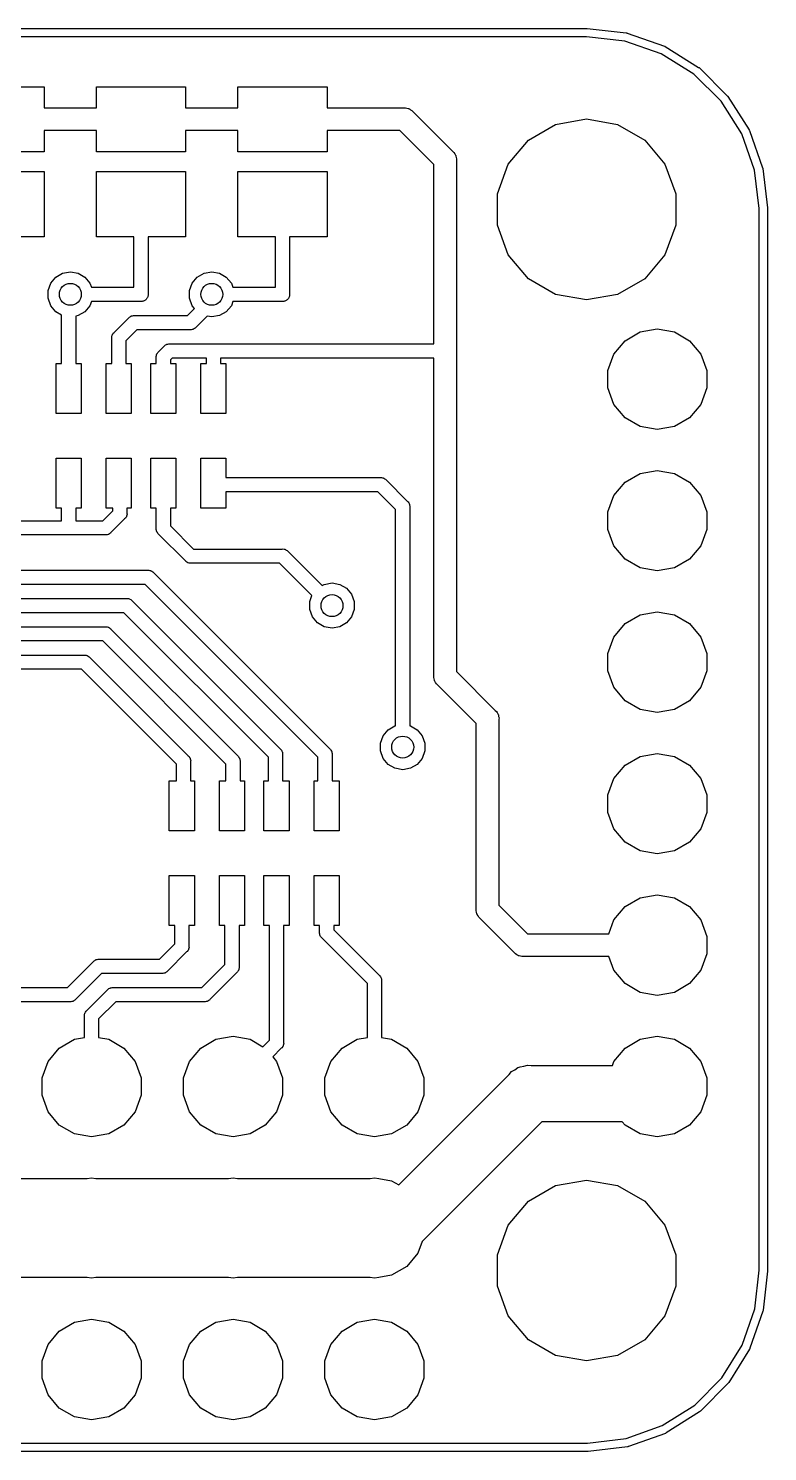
# Model space of a CAD drawing. Extents: x 117.3 to 179.7, y -117.8 to -92.2.
# Drawn here: x 166.42 to 179.69, y -117.78 to -92.23 of the extents above; entities that cross this region are included whole.
import ezdxf

# ---------------------------------------------------------------- set-up
doc = ezdxf.new("R2010")
doc.units = 0
doc.header["$MEASUREMENT"] = 0
doc.layers.add('BLACK', color=7, linetype='CONTINUOUS')

msp = doc.modelspace()

# ---------------------------------------------------------------- linework, layer by layer
at = {"layer": 'BLACK', "linetype": 'CONTINUOUS'}
for p, q in [((120.555, -92.2286), (176.448, -92.2286)), ((176.448, -92.2286), (176.452, -92.2293)), ((176.452, -92.2293), (177.153, -92.308)), ((176.437, -92.3786), (120.561, -92.3786)), ((177.128, -92.4561), (176.437, -92.3786)), ((177.78, -92.6833), (177.128, -92.4561)), ((177.153, -92.308), (177.154, -92.3081)), ((177.154, -92.3081), (177.162, -92.3099)), ((177.162, -92.3099), (177.169, -92.3117)), ((177.169, -92.3117), (177.838, -92.5445)), ((178.366, -93.0495), (177.78, -92.6833)), ((177.838, -92.5445), (177.839, -92.5448)), ((177.839, -92.5448), (177.846, -92.5483)), ((177.846, -92.5483), (177.853, -92.5517)), ((177.853, -92.5517), (178.453, -92.9268)), ((178.453, -92.9268), (178.454, -92.9273)), ((178.454, -92.9273), (178.46, -92.9323)), ((178.46, -92.9323), (178.466, -92.9372)), ((178.466, -92.9372), (178.968, -93.4359)), ((178.857, -93.5364), (178.366, -93.0495)), ((165.1, -93.2754), (166.7, -93.2754)), ((166.7, -93.2754), (166.7, -93.6564)), ((167.64, -93.6564), (167.64, -93.2754)), ((167.64, -93.2754), (169.24, -93.2754)), ((169.24, -93.2754), (169.24, -93.6564)), ((170.18, -93.6564), (170.18, -93.2754)), ((170.18, -93.2754), (171.78, -93.2754)), ((171.78, -93.2754), (171.78, -93.6564)), ((178.968, -93.4359), (178.969, -93.4367)), ((178.969, -93.4367), (178.974, -93.4428)), ((178.974, -93.4428), (178.979, -93.4489)), ((178.979, -93.4489), (179.358, -94.0466)), ((166.7, -93.6564), (167.64, -93.6564)), ((169.24, -93.6564), (170.18, -93.6564)), ((171.78, -93.6564), (173.162, -93.6564)), ((173.162, -93.6564), (173.189, -93.6541)), ((173.189, -93.6541), (173.215, -93.661)), ((173.215, -93.661), (173.242, -93.6657)), ((173.242, -93.6657), (173.25, -93.6702)), ((173.25, -93.6702), (173.258, -93.6726)), ((173.258, -93.6726), (173.28, -93.6881)), ((173.28, -93.6881), (173.304, -93.7015)), ((173.304, -93.7015), (173.321, -93.7222)), ((173.321, -93.7222), (174.039, -94.4397)), ((179.227, -94.1199), (178.857, -93.5364)), ((175.397, -94.234), (175.885, -93.9519)), ((175.885, -93.9519), (176.441, -93.8539)), ((176.441, -93.8539), (176.997, -93.9519)), ((176.997, -93.9519), (177.485, -94.234)), ((167.64, -94.0628), (166.7, -94.0628)), ((166.7, -94.0628), (166.7, -94.4438)), ((167.64, -94.4438), (167.64, -94.0628)), ((170.18, -94.0628), (169.24, -94.0628)), ((169.24, -94.0628), (169.24, -94.4438)), ((170.18, -94.4438), (170.18, -94.0628)), ((173.087, -94.0628), (171.78, -94.0628)), ((171.78, -94.0628), (171.78, -94.4438)), ((173.698, -94.6738), (173.087, -94.0628)), ((175.034, -94.6663), (175.397, -94.234)), ((177.485, -94.234), (177.848, -94.6663)), ((179.459, -94.7708), (179.227, -94.1199)), ((179.358, -94.0466), (179.359, -94.0475)), ((179.359, -94.0475), (179.362, -94.0546)), ((179.362, -94.0546), (179.365, -94.0616)), ((179.365, -94.0616), (179.603, -94.7284)), ((166.7, -94.4438), (165.1, -94.4438)), ((169.24, -94.4438), (167.64, -94.4438)), ((171.78, -94.4438), (170.18, -94.4438)), ((174.039, -94.4397), (174.059, -94.457)), ((174.059, -94.457), (174.073, -94.4803)), ((174.073, -94.4803), (174.088, -94.5024)), ((174.088, -94.5024), (174.09, -94.5112)), ((174.09, -94.5112), (174.095, -94.519)), ((174.095, -94.519), (174.1, -94.5456)), ((173.698, -97.8916), (173.698, -94.6738)), ((174.1, -94.5456), (174.107, -94.5716)), ((174.107, -94.5716), (174.104, -94.5985)), ((174.104, -94.5985), (174.104, -103.776)), ((174.841, -95.1965), (175.034, -94.6663)), ((177.848, -94.6663), (178.041, -95.1965)), ((179.541, -95.461), (179.459, -94.7708)), ((179.603, -94.7284), (179.603, -94.7294)), ((179.603, -94.7294), (179.605, -94.7371)), ((179.605, -94.7371), (179.607, -94.7447)), ((179.607, -94.7447), (179.69, -95.4476)), ((165.1, -94.7994), (166.7, -94.7994)), ((166.7, -94.7994), (166.7, -95.9678)), ((167.64, -95.9678), (167.64, -94.7994)), ((167.64, -94.7994), (169.24, -94.7994)), ((169.24, -94.7994), (169.24, -95.9678)), ((170.18, -95.9678), (170.18, -94.7994)), ((170.18, -94.7994), (171.78, -94.7994)), ((171.78, -94.7994), (171.78, -95.9678)), ((174.841, -95.7607), (174.841, -95.1965)), ((178.041, -95.1965), (178.041, -95.7607)), ((179.541, -95.4789), (179.541, -95.461)), ((179.541, -114.524), (179.541, -95.4789)), ((179.69, -95.4476), (179.691, -95.4486)), ((179.691, -95.4486), (179.691, -95.4524)), ((179.691, -95.4524), (179.691, -95.4562)), ((179.691, -95.4562), (179.691, -95.4719)), ((179.691, -95.4719), (179.691, -95.472)), ((179.691, -95.472), (179.691, -114.535)), ((175.034, -96.2909), (174.841, -95.7607)), ((178.041, -95.7607), (177.848, -96.2909)), ((166.7, -95.9678), (166.027, -95.9678)), ((168.313, -95.9678), (167.64, -95.9678)), ((168.313, -96.8756), (168.313, -95.9678)), ((169.24, -95.9678), (168.567, -95.9678)), ((168.567, -95.9678), (168.567, -97.025)), ((170.853, -95.9678), (170.18, -95.9678)), ((170.853, -96.8756), (170.853, -95.9678)), ((171.78, -95.9678), (171.107, -95.9678)), ((171.107, -95.9678), (171.107, -97.025)), ((175.397, -96.7232), (175.034, -96.2909)), ((177.848, -96.2909), (177.485, -96.7232)), ((166.77, -96.9321), (166.818, -96.7995)), ((166.818, -96.7995), (166.909, -96.6914)), ((166.909, -96.6914), (167.031, -96.6209)), ((167.031, -96.6209), (167.17, -96.5964)), ((167.17, -96.5964), (167.309, -96.6209)), ((167.309, -96.6209), (167.431, -96.6914)), ((167.431, -96.6914), (167.522, -96.7995)), ((167.522, -96.7995), (167.55, -96.8756)), ((169.31, -96.9321), (169.358, -96.7995)), ((169.358, -96.7995), (169.449, -96.6914)), ((169.449, -96.6914), (169.571, -96.6209)), ((169.571, -96.6209), (169.71, -96.5964)), ((169.71, -96.5964), (169.849, -96.6209)), ((169.849, -96.6209), (169.971, -96.6914)), ((169.971, -96.6914), (170.062, -96.7995)), ((170.062, -96.7995), (170.09, -96.8756)), ((175.885, -97.0053), (175.397, -96.7232)), ((177.485, -96.7232), (176.997, -97.0053)), ((166.77, -97.0731), (166.77, -96.9321)), ((166.818, -97.2057), (166.77, -97.0731)), ((167.55, -96.8756), (168.313, -96.8756)), ((168.539, -97.0855), (168.53, -97.0927)), ((168.545, -97.0757), (168.539, -97.0855)), ((168.552, -97.0671), (168.545, -97.0757)), ((168.556, -97.0565), (168.552, -97.0671)), ((168.561, -97.0467), (168.556, -97.0565)), ((168.563, -97.0356), (168.561, -97.0467)), ((168.567, -97.025), (168.563, -97.0356)), ((169.31, -97.0731), (169.31, -96.9321)), ((169.358, -97.2057), (169.31, -97.0731)), ((170.09, -96.8756), (170.853, -96.8756)), ((171.079, -97.0855), (171.07, -97.0927)), ((171.085, -97.0757), (171.079, -97.0855)), ((171.092, -97.0671), (171.085, -97.0757)), ((171.096, -97.0565), (171.092, -97.0671)), ((171.101, -97.0467), (171.096, -97.0565)), ((171.103, -97.0356), (171.101, -97.0467)), ((171.107, -97.025), (171.103, -97.0356)), ((176.441, -97.1033), (175.885, -97.0053)), ((176.997, -97.0053), (176.441, -97.1033)), ((166.909, -97.3138), (166.818, -97.2057)), ((167.013, -97.3739), (166.909, -97.3138)), ((167.431, -97.3138), (167.309, -97.3843)), ((167.522, -97.2057), (167.431, -97.3138)), ((167.55, -97.1296), (167.522, -97.2057)), ((168.462, -97.1296), (167.55, -97.1296)), ((168.473, -97.1257), (168.462, -97.1296)), ((168.484, -97.1238), (168.473, -97.1257)), ((168.494, -97.1181), (168.484, -97.1238)), ((168.505, -97.1143), (168.494, -97.1181)), ((168.513, -97.107), (168.505, -97.1143)), ((168.523, -97.1014), (168.513, -97.107)), ((168.53, -97.0927), (168.523, -97.1014)), ((169.276, -97.3836), (169.402, -97.258)), ((169.402, -97.258), (169.358, -97.2057)), ((169.971, -97.3138), (169.849, -97.3843)), ((170.062, -97.2057), (169.971, -97.3138)), ((170.09, -97.1296), (170.062, -97.2057)), ((171.002, -97.1296), (170.09, -97.1296)), ((171.013, -97.1257), (171.002, -97.1296)), ((171.024, -97.1238), (171.013, -97.1257)), ((171.034, -97.1181), (171.024, -97.1238)), ((171.045, -97.1143), (171.034, -97.1181)), ((171.053, -97.107), (171.045, -97.1143)), ((171.063, -97.1014), (171.053, -97.107)), ((171.07, -97.0927), (171.063, -97.1014)), ((167.013, -98.2426), (167.013, -97.3739)), ((167.309, -97.3843), (167.267, -97.3917)), ((167.267, -97.3917), (167.267, -98.2426)), ((167.954, -97.6899), (168.219, -97.4247)), ((168.219, -97.4247), (168.23, -97.4118)), ((168.23, -97.4118), (168.245, -97.4034)), ((168.245, -97.4034), (168.259, -97.3937)), ((168.259, -97.3937), (168.264, -97.3923)), ((168.264, -97.3923), (168.269, -97.3894)), ((168.269, -97.3894), (168.286, -97.3865)), ((168.286, -97.3865), (168.302, -97.3821)), ((168.302, -97.3821), (168.319, -97.3836)), ((168.319, -97.3836), (169.276, -97.3836)), ((169.423, -97.5965), (169.412, -97.6094)), ((169.625, -97.3939), (169.423, -97.5965)), ((169.71, -97.4088), (169.625, -97.3939)), ((169.849, -97.3843), (169.71, -97.4088)), ((167.912, -97.7724), (167.916, -97.7561)), ((167.913, -97.7891), (167.912, -97.7724)), ((167.913, -98.2426), (167.913, -97.7891)), ((167.916, -97.7561), (167.919, -97.7395)), ((167.919, -97.7395), (167.922, -97.7346)), ((167.922, -97.7346), (167.923, -97.7291)), ((167.923, -97.7291), (167.933, -97.7153)), ((167.933, -97.7153), (167.941, -97.7007)), ((167.941, -97.7007), (167.954, -97.6899)), ((168.366, -97.6376), (168.167, -97.8362)), ((168.167, -97.8362), (168.167, -98.2426)), ((169.324, -97.6376), (168.366, -97.6376)), ((169.34, -97.6391), (169.324, -97.6376)), ((169.357, -97.6347), (169.34, -97.6391)), ((169.373, -97.6318), (169.357, -97.6347)), ((169.378, -97.6289), (169.373, -97.6318)), ((169.384, -97.6275), (169.378, -97.6289)), ((169.397, -97.6178), (169.384, -97.6275)), ((169.412, -97.6094), (169.397, -97.6178)), ((176.929, -98.0752), (177.131, -97.8351)), ((177.131, -97.8351), (177.402, -97.6783)), ((177.402, -97.6783), (177.711, -97.6239)), ((177.711, -97.6239), (178.02, -97.6783)), ((178.02, -97.6783), (178.291, -97.8351)), ((178.291, -97.8351), (178.493, -98.0752)), ((168.712, -98.1154), (168.716, -98.0991)), ((168.716, -98.0991), (168.719, -98.0825)), ((168.719, -98.0825), (168.722, -98.0776)), ((168.722, -98.0776), (168.723, -98.0721)), ((168.723, -98.0721), (168.733, -98.0583)), ((168.733, -98.0583), (168.741, -98.0437)), ((168.741, -98.0437), (168.754, -98.0329)), ((168.754, -98.0329), (168.854, -97.9327)), ((168.854, -97.9327), (168.865, -97.9198)), ((168.865, -97.9198), (168.88, -97.9114)), ((168.88, -97.9114), (168.894, -97.9017)), ((168.894, -97.9017), (168.899, -97.9003)), ((168.899, -97.9003), (168.904, -97.8974)), ((168.904, -97.8974), (168.921, -97.8945)), ((168.921, -97.8945), (168.937, -97.8901)), ((168.937, -97.8901), (168.954, -97.8916)), ((168.954, -97.8916), (169.705, -97.8916)), ((169.705, -97.8916), (169.721, -97.8901)), ((169.721, -97.8901), (169.727, -97.8916)), ((169.727, -97.8916), (173.698, -97.8916)), ((176.822, -98.3698), (176.929, -98.0752)), ((178.493, -98.0752), (178.6, -98.3698)), ((166.915, -99.1426), (166.915, -98.2426)), ((166.915, -98.2426), (167.013, -98.2426)), ((167.267, -98.2426), (167.365, -98.2426)), ((167.365, -98.2426), (167.365, -99.1426)), ((167.815, -99.1426), (167.815, -98.2426)), ((167.815, -98.2426), (167.913, -98.2426)), ((168.167, -98.2426), (168.265, -98.2426)), ((168.265, -98.2426), (168.265, -99.1426)), ((168.615, -99.1426), (168.615, -98.2426)), ((168.615, -98.2426), (168.713, -98.2426)), ((168.713, -98.1321), (168.712, -98.1154)), ((168.713, -98.2426), (168.713, -98.1321)), ((169.001, -98.1456), (168.967, -98.1792)), ((168.967, -98.1792), (168.967, -98.2426)), ((168.967, -98.2426), (169.065, -98.2426)), ((169.613, -98.1456), (169.001, -98.1456)), ((169.065, -98.2426), (169.065, -99.1426)), ((169.515, -99.1426), (169.515, -98.2426)), ((169.515, -98.2426), (169.613, -98.2426)), ((169.613, -98.2426), (169.613, -98.1456)), ((173.698, -98.1456), (169.867, -98.1456)), ((169.867, -98.1456), (169.867, -98.2426)), ((169.867, -98.2426), (169.965, -98.2426)), ((169.965, -98.2426), (169.965, -99.1426)), ((173.698, -103.852), (173.698, -98.1456)), ((176.822, -98.6834), (176.822, -98.3698)), ((178.6, -98.3698), (178.6, -98.6834)), ((176.929, -98.978), (176.822, -98.6834)), ((178.6, -98.6834), (178.493, -98.978)), ((177.131, -99.2181), (176.929, -98.978)), ((178.493, -98.978), (178.291, -99.2181)), ((167.365, -99.1426), (166.915, -99.1426)), ((168.265, -99.1426), (167.815, -99.1426)), ((169.065, -99.1426), (168.615, -99.1426)), ((169.965, -99.1426), (169.515, -99.1426)), ((177.402, -99.3749), (177.131, -99.2181)), ((177.711, -99.4293), (177.402, -99.3749)), ((178.02, -99.3749), (177.711, -99.4293)), ((178.291, -99.2181), (178.02, -99.3749)), ((166.915, -100.843), (166.915, -99.9426)), ((166.915, -99.9426), (167.365, -99.9426)), ((167.365, -99.9426), (167.365, -100.843)), ((167.815, -100.843), (167.815, -99.9426)), ((167.815, -99.9426), (168.265, -99.9426)), ((168.265, -99.9426), (168.265, -100.843)), ((168.615, -100.843), (168.615, -99.9426)), ((168.615, -99.9426), (169.065, -99.9426)), ((169.065, -99.9426), (169.065, -100.843)), ((169.515, -100.843), (169.515, -99.9426)), ((169.515, -99.9426), (169.965, -99.9426)), ((169.965, -99.9426), (169.965, -100.293)), ((169.965, -100.293), (172.741, -100.293)), ((172.741, -100.293), (172.757, -100.291)), ((172.757, -100.291), (172.774, -100.295)), ((172.774, -100.295), (172.79, -100.298)), ((172.79, -100.298), (172.795, -100.301)), ((172.795, -100.301), (172.801, -100.303)), ((172.801, -100.303), (172.814, -100.312)), ((172.814, -100.312), (172.829, -100.321)), ((172.829, -100.321), (172.84, -100.334)), ((172.84, -100.334), (173.225, -100.719)), ((176.929, -100.615), (177.131, -100.375)), ((177.131, -100.375), (177.402, -100.218)), ((177.402, -100.218), (177.711, -100.164)), ((177.711, -100.164), (178.02, -100.218)), ((178.02, -100.218), (178.291, -100.375)), ((178.291, -100.375), (178.493, -100.615)), ((172.693, -100.547), (169.965, -100.547)), ((169.965, -100.547), (169.965, -100.843)), ((173.012, -100.865), (172.693, -100.547)), ((176.822, -100.91), (176.929, -100.615)), ((178.493, -100.615), (178.6, -100.91)), ((167.013, -100.843), (166.915, -100.843)), ((167.013, -101.067), (167.013, -100.843)), ((167.365, -100.843), (167.267, -100.843)), ((167.267, -100.843), (167.267, -101.067)), ((167.752, -101.067), (167.932, -100.887)), ((167.932, -100.843), (167.815, -100.843)), ((167.932, -100.887), (167.932, -100.843)), ((168.265, -100.843), (168.186, -100.843)), ((168.186, -100.843), (168.186, -100.934)), ((168.713, -100.843), (168.615, -100.843)), ((168.713, -101.207), (168.713, -100.843)), ((169.065, -100.843), (168.967, -100.843)), ((168.967, -100.843), (168.967, -101.16)), ((169.965, -100.843), (169.515, -100.843)), ((173.012, -104.747), (173.012, -100.865)), ((173.225, -100.719), (173.238, -100.73)), ((173.238, -100.73), (173.246, -100.744)), ((173.246, -100.744), (173.256, -100.758)), ((173.256, -100.758), (173.257, -100.764)), ((173.257, -100.764), (173.26, -100.768)), ((173.26, -100.768), (173.263, -100.785)), ((173.263, -100.785), (173.268, -100.801)), ((173.268, -100.801), (173.266, -100.818)), ((173.266, -100.818), (173.266, -104.747)), ((176.822, -101.223), (176.822, -100.91)), ((178.6, -100.91), (178.6, -101.223)), ((165.9, -101.067), (167.013, -101.067)), ((167.267, -101.067), (167.752, -101.067)), ((168.145, -101.033), (167.899, -101.279)), ((168.158, -101.022), (168.145, -101.033)), ((168.166, -101.008), (168.158, -101.022)), ((168.176, -100.994), (168.166, -101.008)), ((168.177, -100.989), (168.176, -100.994)), ((168.18, -100.984), (168.177, -100.989)), ((168.183, -100.967), (168.18, -100.984)), ((168.188, -100.951), (168.183, -100.967)), ((168.186, -100.934), (168.188, -100.951)), ((168.967, -101.16), (169.382, -101.575)), ((167.153, -101.321), (162.858, -101.321)), ((167.159, -101.322), (167.153, -101.321)), ((167.176, -101.321), (167.159, -101.322)), ((167.8, -101.321), (167.176, -101.321)), ((167.816, -101.322), (167.8, -101.321)), ((167.833, -101.318), (167.816, -101.322)), ((167.849, -101.315), (167.833, -101.318)), ((167.854, -101.312), (167.849, -101.315)), ((167.86, -101.31), (167.854, -101.312)), ((167.873, -101.301), (167.86, -101.31)), ((167.888, -101.292), (167.873, -101.301)), ((167.899, -101.279), (167.888, -101.292)), ((168.712, -101.224), (168.713, -101.207)), ((168.716, -101.24), (168.712, -101.224)), ((168.719, -101.257), (168.716, -101.24)), ((168.722, -101.262), (168.719, -101.257)), ((168.723, -101.267), (168.722, -101.262)), ((168.733, -101.281), (168.723, -101.267)), ((168.741, -101.295), (168.733, -101.281)), ((168.754, -101.306), (168.741, -101.295)), ((169.235, -101.787), (168.754, -101.306)), ((176.929, -101.518), (176.822, -101.223)), ((178.6, -101.223), (178.493, -101.518)), ((169.382, -101.575), (170.975, -101.575)), ((170.975, -101.575), (170.991, -101.573)), ((170.991, -101.573), (171.008, -101.577)), ((171.008, -101.577), (171.024, -101.58)), ((171.024, -101.58), (171.029, -101.583)), ((171.029, -101.583), (171.035, -101.585)), ((171.035, -101.585), (171.048, -101.594)), ((171.048, -101.594), (171.063, -101.603)), ((171.063, -101.603), (171.074, -101.616)), ((171.074, -101.616), (171.69, -102.232)), ((177.131, -101.758), (176.929, -101.518)), ((178.493, -101.518), (178.291, -101.758)), ((169.246, -101.8), (169.235, -101.787)), ((169.261, -101.809), (169.246, -101.8)), ((169.275, -101.818), (169.261, -101.809)), ((169.28, -101.82), (169.275, -101.818)), ((169.285, -101.823), (169.28, -101.82)), ((169.302, -101.826), (169.285, -101.823)), ((169.318, -101.83), (169.302, -101.826)), ((169.335, -101.829), (169.318, -101.83)), ((170.927, -101.829), (169.335, -101.829)), ((171.509, -102.41), (170.927, -101.829)), ((177.402, -101.915), (177.131, -101.758)), ((177.711, -101.969), (177.402, -101.915)), ((178.02, -101.915), (177.711, -101.969)), ((178.291, -101.758), (178.02, -101.915)), ((156.381, -101.956), (168.562, -101.956)), ((168.562, -101.956), (168.578, -101.954)), ((168.578, -101.954), (168.595, -101.958)), ((168.595, -101.958), (168.611, -101.961)), ((168.611, -101.961), (168.616, -101.964)), ((168.616, -101.964), (168.622, -101.966)), ((168.622, -101.966), (168.635, -101.975)), ((168.635, -101.975), (168.65, -101.984)), ((168.65, -101.984), (168.661, -101.997)), ((168.661, -101.997), (171.828, -105.164)), ((171.73, -102.209), (171.869, -102.184)), ((171.869, -102.184), (172.008, -102.209)), ((168.514, -102.21), (156.428, -102.21)), ((171.615, -105.31), (168.514, -102.21)), ((171.469, -102.52), (171.509, -102.41)), ((171.69, -102.232), (171.73, -102.209)), ((172.008, -102.209), (172.13, -102.279)), ((172.13, -102.279), (172.221, -102.387)), ((172.221, -102.387), (172.269, -102.52)), ((156.635, -102.464), (168.181, -102.464)), ((168.181, -102.464), (168.197, -102.462)), ((168.197, -102.462), (168.214, -102.466)), ((168.214, -102.466), (168.23, -102.469)), ((168.23, -102.469), (168.235, -102.472)), ((168.235, -102.472), (168.241, -102.474)), ((168.241, -102.474), (168.254, -102.483)), ((168.254, -102.483), (168.269, -102.492)), ((168.269, -102.492), (168.28, -102.505)), ((168.28, -102.505), (170.939, -105.164)), ((171.469, -102.661), (171.469, -102.52)), ((171.517, -102.794), (171.469, -102.661)), ((172.269, -102.661), (172.221, -102.794)), ((172.269, -102.52), (172.269, -102.661)), ((177.402, -102.758), (177.711, -102.704)), ((177.711, -102.704), (178.02, -102.758)), ((168.133, -102.718), (156.682, -102.718)), ((170.726, -105.31), (168.133, -102.718)), ((171.608, -102.902), (171.517, -102.794)), ((171.73, -102.972), (171.608, -102.902)), ((172.13, -102.902), (172.008, -102.972)), ((172.221, -102.794), (172.13, -102.902)), ((176.929, -103.155), (177.131, -102.915)), ((177.131, -102.915), (177.402, -102.758)), ((178.02, -102.758), (178.291, -102.915)), ((178.291, -102.915), (178.493, -103.155)), ((156.889, -102.972), (167.8, -102.972)), ((167.8, -102.972), (167.816, -102.97)), ((167.816, -102.97), (167.833, -102.974)), ((167.833, -102.974), (167.849, -102.977)), ((167.849, -102.977), (167.854, -102.98)), ((167.854, -102.98), (167.86, -102.982)), ((167.86, -102.982), (167.873, -102.991)), ((167.873, -102.991), (167.888, -103)), ((167.888, -103), (167.899, -103.013)), ((167.899, -103.013), (170.177, -105.291)), ((171.869, -102.997), (171.73, -102.972)), ((172.008, -102.972), (171.869, -102.997)), ((176.822, -103.45), (176.929, -103.155)), ((178.493, -103.155), (178.6, -103.45)), ((167.752, -103.226), (156.936, -103.226)), ((167.419, -103.48), (167.435, -103.478)), ((167.435, -103.478), (167.452, -103.482)), ((169.964, -105.437), (167.752, -103.226)), ((176.822, -103.763), (176.822, -103.45)), ((178.6, -103.45), (178.6, -103.763)), ((157.143, -103.48), (167.419, -103.48)), ((167.371, -103.734), (157.19, -103.734)), ((169.075, -105.437), (167.371, -103.734)), ((167.452, -103.482), (167.468, -103.485)), ((167.468, -103.485), (167.473, -103.488)), ((167.473, -103.488), (167.479, -103.49)), ((167.479, -103.49), (167.492, -103.499)), ((167.492, -103.499), (167.507, -103.508)), ((167.507, -103.508), (167.518, -103.521)), ((167.518, -103.521), (169.288, -105.291)), ((173.696, -103.879), (173.698, -103.852)), ((173.703, -103.905), (173.696, -103.879)), ((173.707, -103.931), (173.703, -103.905)), ((173.712, -103.939), (173.707, -103.931)), ((173.714, -103.948), (173.712, -103.939)), ((173.73, -103.97), (173.714, -103.948)), ((173.743, -103.993), (173.73, -103.97)), ((174.104, -103.776), (174.801, -104.473)), ((176.929, -104.058), (176.822, -103.763)), ((178.6, -103.763), (178.493, -104.058)), ((173.764, -104.011), (173.743, -103.993)), ((174.46, -104.707), (173.764, -104.011)), ((177.131, -104.298), (176.929, -104.058)), ((178.493, -104.058), (178.291, -104.298)), ((174.801, -104.473), (174.821, -104.49)), ((174.821, -104.49), (174.835, -104.513)), ((177.402, -104.455), (177.131, -104.298)), ((177.711, -104.509), (177.402, -104.455)), ((178.02, -104.455), (177.711, -104.509)), ((178.291, -104.298), (178.02, -104.455)), ((172.878, -104.819), (173, -104.749)), ((173, -104.749), (173.012, -104.747)), ((173.266, -104.747), (173.278, -104.749)), ((173.278, -104.749), (173.4, -104.819)), ((174.46, -108.043), (174.46, -104.707)), ((174.835, -104.513), (174.85, -104.535)), ((174.85, -104.535), (174.852, -104.544)), ((174.852, -104.544), (174.857, -104.552)), ((174.857, -104.552), (174.862, -104.579)), ((174.862, -104.579), (174.869, -104.605)), ((174.869, -104.605), (174.866, -104.631)), ((174.866, -104.631), (174.866, -107.967)), ((172.739, -105.06), (172.787, -104.927)), ((172.787, -104.927), (172.878, -104.819)), ((173.4, -104.819), (173.491, -104.927)), ((173.491, -104.927), (173.539, -105.06)), ((170.939, -105.164), (170.952, -105.175)), ((170.952, -105.175), (170.96, -105.189)), ((170.96, -105.189), (170.97, -105.203)), ((170.97, -105.203), (170.971, -105.209)), ((170.971, -105.209), (170.974, -105.213)), ((170.974, -105.213), (170.977, -105.23)), ((170.977, -105.23), (170.982, -105.246)), ((170.982, -105.246), (170.98, -105.263)), ((170.98, -105.263), (170.98, -105.736)), ((171.828, -105.164), (171.841, -105.175)), ((171.841, -105.175), (171.849, -105.189)), ((171.849, -105.189), (171.859, -105.203)), ((171.859, -105.203), (171.86, -105.209)), ((171.86, -105.209), (171.863, -105.213)), ((171.863, -105.213), (171.866, -105.23)), ((171.866, -105.23), (171.871, -105.246)), ((171.871, -105.246), (171.869, -105.263)), ((171.869, -105.263), (171.869, -105.736)), ((172.739, -105.201), (172.739, -105.06)), ((172.787, -105.334), (172.739, -105.201)), ((173.539, -105.201), (173.491, -105.334)), ((173.539, -105.06), (173.539, -105.201)), ((177.402, -105.298), (177.711, -105.244)), ((177.711, -105.244), (178.02, -105.298)), ((169.075, -105.736), (169.075, -105.437)), ((169.288, -105.291), (169.301, -105.302)), ((169.301, -105.302), (169.309, -105.316)), ((169.309, -105.316), (169.319, -105.33)), ((169.319, -105.33), (169.32, -105.336)), ((169.32, -105.336), (169.323, -105.34)), ((169.323, -105.34), (169.326, -105.357)), ((169.326, -105.357), (169.331, -105.373)), ((169.331, -105.373), (169.329, -105.39)), ((169.329, -105.39), (169.329, -105.736)), ((169.964, -105.736), (169.964, -105.437)), ((170.177, -105.291), (170.19, -105.302)), ((170.19, -105.302), (170.198, -105.316)), ((170.198, -105.316), (170.208, -105.33)), ((170.208, -105.33), (170.209, -105.336)), ((170.209, -105.336), (170.212, -105.34)), ((170.212, -105.34), (170.215, -105.357)), ((170.215, -105.357), (170.22, -105.373)), ((170.22, -105.373), (170.218, -105.39)), ((170.218, -105.39), (170.218, -105.736)), ((170.726, -105.736), (170.726, -105.31)), ((171.615, -105.736), (171.615, -105.31)), ((172.878, -105.442), (172.787, -105.334)), ((173, -105.512), (172.878, -105.442)), ((173.139, -105.537), (173, -105.512)), ((173.278, -105.512), (173.139, -105.537)), ((173.4, -105.442), (173.278, -105.512)), ((173.491, -105.334), (173.4, -105.442)), ((176.929, -105.695), (177.131, -105.455)), ((177.131, -105.455), (177.402, -105.298)), ((178.02, -105.298), (178.291, -105.455)), ((178.291, -105.455), (178.493, -105.695)), ((168.947, -106.636), (168.947, -105.736)), ((168.947, -105.736), (169.075, -105.736)), ((169.329, -105.736), (169.397, -105.736)), ((169.397, -105.736), (169.397, -106.636)), ((169.847, -106.636), (169.847, -105.736)), ((169.847, -105.736), (169.964, -105.736)), ((170.218, -105.736), (170.297, -105.736)), ((170.297, -105.736), (170.297, -106.636)), ((170.647, -106.636), (170.647, -105.736)), ((170.647, -105.736), (170.726, -105.736)), ((170.98, -105.736), (171.097, -105.736)), ((171.097, -105.736), (171.097, -106.636)), ((171.547, -106.636), (171.547, -105.736)), ((171.547, -105.736), (171.615, -105.736)), ((171.869, -105.736), (171.997, -105.736)), ((171.997, -105.736), (171.997, -106.636)), ((176.822, -105.99), (176.929, -105.695)), ((178.493, -105.695), (178.6, -105.99)), ((176.822, -106.303), (176.822, -105.99)), ((178.6, -105.99), (178.6, -106.303)), ((176.929, -106.598), (176.822, -106.303)), ((178.6, -106.303), (178.493, -106.598)), ((169.397, -106.636), (168.947, -106.636)), ((170.297, -106.636), (169.847, -106.636)), ((171.097, -106.636), (170.647, -106.636)), ((171.997, -106.636), (171.547, -106.636)), ((177.131, -106.838), (176.929, -106.598)), ((178.493, -106.598), (178.291, -106.838)), ((177.402, -106.995), (177.131, -106.838)), ((177.711, -107.049), (177.402, -106.995)), ((178.02, -106.995), (177.711, -107.049)), ((178.291, -106.838), (178.02, -106.995)), ((168.947, -108.336), (168.947, -107.436)), ((168.947, -107.436), (169.397, -107.436)), ((169.397, -107.436), (169.397, -108.336)), ((169.847, -108.336), (169.847, -107.436)), ((169.847, -107.436), (170.297, -107.436)), ((170.297, -107.436), (170.297, -108.336)), ((170.647, -108.336), (170.647, -107.436)), ((170.647, -107.436), (171.097, -107.436)), ((171.097, -107.436), (171.097, -108.336)), ((171.547, -108.336), (171.547, -107.436)), ((171.547, -107.436), (171.997, -107.436)), ((171.997, -107.436), (171.997, -108.336)), ((177.402, -107.838), (177.711, -107.784)), ((177.711, -107.784), (178.02, -107.838)), ((174.458, -108.07), (174.46, -108.043)), ((174.465, -108.096), (174.458, -108.07)), ((174.866, -107.967), (175.382, -108.483)), ((176.929, -108.235), (177.131, -107.995)), ((177.131, -107.995), (177.402, -107.838)), ((178.02, -107.838), (178.291, -107.995)), ((178.291, -107.995), (178.493, -108.235)), ((174.469, -108.122), (174.465, -108.096)), ((174.474, -108.13), (174.469, -108.122)), ((174.476, -108.139), (174.474, -108.13)), ((174.492, -108.161), (174.476, -108.139)), ((174.505, -108.184), (174.492, -108.161)), ((174.526, -108.202), (174.505, -108.184)), ((175.148, -108.824), (174.526, -108.202)), ((176.839, -108.483), (176.929, -108.235)), ((178.493, -108.235), (178.6, -108.53)), ((169.045, -108.336), (168.947, -108.336)), ((169.045, -108.664), (169.045, -108.336)), ((169.397, -108.336), (169.299, -108.336)), ((169.299, -108.336), (169.299, -108.711)), ((169.945, -108.336), (169.847, -108.336)), ((169.945, -109.034), (169.945, -108.336)), ((170.297, -108.336), (170.199, -108.336)), ((170.199, -108.336), (170.199, -109.081)), ((170.745, -108.336), (170.647, -108.336)), ((170.745, -110.393), (170.745, -108.336)), ((171.097, -108.336), (170.999, -108.336)), ((170.999, -108.336), (170.999, -110.44)), ((171.645, -108.336), (171.547, -108.336)), ((171.644, -108.474), (171.645, -108.457)), ((171.648, -108.49), (171.644, -108.474)), ((171.645, -108.457), (171.645, -108.336)), ((171.651, -108.507), (171.648, -108.49)), ((171.654, -108.512), (171.651, -108.507)), ((171.655, -108.517), (171.654, -108.512)), ((171.665, -108.531), (171.655, -108.517)), ((171.673, -108.545), (171.665, -108.531)), ((171.686, -108.556), (171.673, -108.545)), ((172.504, -109.374), (171.686, -108.556)), ((171.997, -108.336), (171.899, -108.336)), ((171.899, -108.336), (171.899, -108.41)), ((171.899, -108.41), (172.717, -109.228)), ((175.382, -108.483), (176.839, -108.483)), ((178.6, -108.53), (178.6, -108.843)), ((168.768, -108.941), (169.045, -108.664)), ((169.258, -108.81), (168.915, -109.153)), ((169.271, -108.799), (169.258, -108.81)), ((169.279, -108.785), (169.271, -108.799)), ((169.289, -108.771), (169.279, -108.785)), ((169.29, -108.766), (169.289, -108.771)), ((169.293, -108.761), (169.29, -108.766)), ((169.296, -108.744), (169.293, -108.761)), ((169.301, -108.728), (169.296, -108.744)), ((169.299, -108.711), (169.301, -108.728)), ((175.165, -108.845), (175.148, -108.824)), ((178.6, -108.843), (178.493, -109.138)), ((167.117, -109.449), (167.584, -108.982)), ((167.584, -108.982), (167.595, -108.969)), ((167.595, -108.969), (167.61, -108.96)), ((167.61, -108.96), (167.624, -108.951)), ((167.624, -108.951), (167.629, -108.949)), ((167.629, -108.949), (167.634, -108.946)), ((167.634, -108.946), (167.651, -108.943)), ((167.651, -108.943), (167.667, -108.939)), ((167.667, -108.939), (167.684, -108.941)), ((167.684, -108.941), (168.768, -108.941)), ((169.53, -109.449), (169.945, -109.034)), ((170.201, -109.098), (170.196, -109.114)), ((170.199, -109.081), (170.201, -109.098)), ((175.189, -108.858), (175.165, -108.845)), ((175.211, -108.874), (175.189, -108.858)), ((175.22, -108.876), (175.211, -108.874)), ((175.228, -108.88), (175.22, -108.876)), ((175.254, -108.885), (175.228, -108.88)), ((175.28, -108.892), (175.254, -108.885)), ((175.307, -108.89), (175.28, -108.892)), ((176.839, -108.89), (175.307, -108.89)), ((176.929, -109.138), (176.839, -108.89)), ((167.731, -109.195), (167.264, -109.661)), ((168.816, -109.195), (167.731, -109.195)), ((168.832, -109.196), (168.816, -109.195)), ((168.849, -109.192), (168.832, -109.196)), ((168.865, -109.189), (168.849, -109.192)), ((168.87, -109.186), (168.865, -109.189)), ((168.876, -109.184), (168.87, -109.186)), ((168.889, -109.175), (168.876, -109.184)), ((168.904, -109.166), (168.889, -109.175)), ((168.915, -109.153), (168.904, -109.166)), ((170.158, -109.18), (169.677, -109.661)), ((170.171, -109.169), (170.158, -109.18)), ((170.179, -109.155), (170.171, -109.169)), ((170.189, -109.141), (170.179, -109.155)), ((170.19, -109.136), (170.189, -109.141)), ((170.193, -109.131), (170.19, -109.136)), ((170.196, -109.114), (170.193, -109.131)), ((172.717, -109.228), (172.73, -109.239)), ((172.73, -109.239), (172.738, -109.253)), ((172.738, -109.253), (172.748, -109.267)), ((172.748, -109.267), (172.749, -109.273)), ((172.749, -109.273), (172.752, -109.277)), ((172.752, -109.277), (172.755, -109.294)), ((172.755, -109.294), (172.76, -109.31)), ((172.76, -109.31), (172.758, -109.327)), ((172.758, -109.327), (172.758, -110.346)), ((177.131, -109.378), (176.929, -109.138)), ((178.493, -109.138), (178.291, -109.378)), ((165.398, -109.449), (167.117, -109.449)), ((167.465, -109.863), (167.838, -109.49)), ((167.838, -109.49), (167.849, -109.477)), ((167.849, -109.477), (167.864, -109.468)), ((167.864, -109.468), (167.878, -109.459)), ((167.878, -109.459), (167.883, -109.457)), ((167.883, -109.457), (167.888, -109.454)), ((167.888, -109.454), (167.905, -109.451)), ((167.905, -109.451), (167.921, -109.447)), ((167.921, -109.447), (167.938, -109.449)), ((167.938, -109.449), (169.53, -109.449)), ((172.504, -110.346), (172.504, -109.374)), ((177.402, -109.535), (177.131, -109.378)), ((177.711, -109.589), (177.402, -109.535)), ((178.02, -109.535), (177.711, -109.589)), ((178.291, -109.378), (178.02, -109.535)), ((167.165, -109.703), (165.445, -109.703)), ((167.181, -109.704), (167.165, -109.703)), ((167.198, -109.7), (167.181, -109.704)), ((167.214, -109.697), (167.198, -109.7)), ((167.219, -109.694), (167.214, -109.697)), ((167.225, -109.692), (167.219, -109.694)), ((167.238, -109.683), (167.225, -109.692)), ((167.253, -109.674), (167.238, -109.683)), ((167.264, -109.661), (167.253, -109.674)), ((167.452, -109.874), (167.465, -109.863)), ((167.985, -109.703), (167.678, -110.009)), ((169.578, -109.703), (167.985, -109.703)), ((169.594, -109.704), (169.578, -109.703)), ((169.611, -109.7), (169.594, -109.704)), ((169.627, -109.697), (169.611, -109.7)), ((169.632, -109.694), (169.627, -109.697)), ((169.638, -109.692), (169.632, -109.694)), ((169.651, -109.683), (169.638, -109.692)), ((169.666, -109.674), (169.651, -109.683)), ((169.677, -109.661), (169.666, -109.674)), ((167.423, -109.945), (167.427, -109.929)), ((167.424, -109.962), (167.423, -109.945)), ((167.424, -110.346), (167.424, -109.962)), ((167.427, -109.929), (167.43, -109.912)), ((167.43, -109.912), (167.433, -109.908)), ((167.433, -109.908), (167.434, -109.902)), ((167.434, -109.902), (167.444, -109.888)), ((167.444, -109.888), (167.452, -109.874)), ((167.678, -110.009), (167.678, -110.346)), ((167.242, -110.378), (167.424, -110.346)), ((167.678, -110.346), (167.86, -110.378)), ((169.782, -110.378), (170.091, -110.324)), ((170.091, -110.324), (170.4, -110.378)), ((172.322, -110.378), (172.504, -110.346)), ((172.758, -110.346), (172.94, -110.378)), ((177.402, -110.378), (177.711, -110.324)), ((177.711, -110.324), (178.02, -110.378)), ((166.769, -110.775), (166.971, -110.535)), ((166.971, -110.535), (167.242, -110.378)), ((167.86, -110.378), (168.131, -110.535)), ((168.131, -110.535), (168.333, -110.775)), ((169.309, -110.775), (169.511, -110.535)), ((169.511, -110.535), (169.782, -110.378)), ((170.4, -110.378), (170.628, -110.51)), ((170.628, -110.51), (170.745, -110.393)), ((170.958, -110.539), (170.804, -110.693)), ((170.971, -110.528), (170.958, -110.539)), ((170.979, -110.514), (170.971, -110.528)), ((170.989, -110.5), (170.979, -110.514)), ((170.99, -110.495), (170.989, -110.5)), ((170.993, -110.49), (170.99, -110.495)), ((170.996, -110.473), (170.993, -110.49)), ((171.001, -110.457), (170.996, -110.473)), ((170.999, -110.44), (171.001, -110.457)), ((171.849, -110.775), (172.051, -110.535)), ((172.051, -110.535), (172.322, -110.378)), ((172.94, -110.378), (173.211, -110.535)), ((173.211, -110.535), (173.413, -110.775)), ((176.929, -110.775), (177.131, -110.535)), ((177.131, -110.535), (177.402, -110.378)), ((178.02, -110.378), (178.291, -110.535)), ((178.291, -110.535), (178.493, -110.775)), ((166.662, -111.07), (166.769, -110.775)), ((168.333, -110.775), (168.44, -111.07)), ((169.202, -111.07), (169.309, -110.775)), ((170.804, -110.693), (170.873, -110.775)), ((170.873, -110.775), (170.98, -111.07)), ((171.742, -111.07), (171.849, -110.775)), ((173.413, -110.775), (173.52, -111.07)), ((175.152, -110.925), (175.207, -110.886)), ((175.207, -110.886), (175.229, -110.88)), ((175.229, -110.88), (175.249, -110.869)), ((175.249, -110.869), (175.315, -110.857)), ((175.315, -110.857), (175.38, -110.84)), ((175.38, -110.84), (175.447, -110.846)), ((175.447, -110.846), (176.904, -110.846)), ((176.904, -110.846), (176.929, -110.775)), ((178.493, -110.775), (178.6, -111.07)), ((166.662, -111.383), (166.662, -111.07)), ((168.44, -111.07), (168.44, -111.383)), ((169.202, -111.383), (169.202, -111.07)), ((170.98, -111.07), (170.98, -111.383)), ((171.742, -111.383), (171.742, -111.07)), ((173.068, -112.992), (175.05, -111.01)), ((173.52, -111.07), (173.52, -111.383)), ((175.05, -111.01), (175.094, -110.958)), ((175.094, -110.958), (175.152, -110.925)), ((178.6, -111.07), (178.6, -111.383)), ((166.769, -111.678), (166.662, -111.383)), ((168.44, -111.383), (168.333, -111.678)), ((169.309, -111.678), (169.202, -111.383)), ((170.98, -111.383), (170.873, -111.678)), ((171.849, -111.678), (171.742, -111.383)), ((173.52, -111.383), (173.413, -111.678)), ((178.6, -111.383), (178.493, -111.678)), ((166.971, -111.918), (166.769, -111.678)), ((168.333, -111.678), (168.131, -111.918)), ((169.511, -111.918), (169.309, -111.678)), ((170.873, -111.678), (170.671, -111.918)), ((172.051, -111.918), (171.849, -111.678)), ((173.413, -111.678), (173.211, -111.918)), ((175.636, -111.862), (173.489, -114.008)), ((177.083, -111.862), (175.636, -111.862)), ((177.131, -111.918), (177.083, -111.862)), ((178.493, -111.678), (178.291, -111.918)), ((167.242, -112.075), (166.971, -111.918)), ((167.551, -112.129), (167.242, -112.075)), ((167.86, -112.075), (167.551, -112.129)), ((168.131, -111.918), (167.86, -112.075)), ((169.782, -112.075), (169.511, -111.918)), ((170.091, -112.129), (169.782, -112.075)), ((170.4, -112.075), (170.091, -112.129)), ((170.671, -111.918), (170.4, -112.075)), ((172.322, -112.075), (172.051, -111.918)), ((172.631, -112.129), (172.322, -112.075)), ((172.94, -112.075), (172.631, -112.129)), ((173.211, -111.918), (172.94, -112.075)), ((177.402, -112.075), (177.131, -111.918)), ((177.711, -112.129), (177.402, -112.075)), ((178.02, -112.075), (177.711, -112.129)), ((178.291, -111.918), (178.02, -112.075)), ((165.089, -112.878), (167.473, -112.878)), ((167.473, -112.878), (167.551, -112.864)), ((167.551, -112.864), (167.629, -112.878)), ((167.629, -112.878), (170.013, -112.878)), ((170.013, -112.878), (170.091, -112.864)), ((170.091, -112.864), (170.169, -112.878)), ((170.169, -112.878), (172.553, -112.878)), ((172.553, -112.878), (172.631, -112.864)), ((172.631, -112.864), (172.709, -112.878)), ((172.709, -112.878), (172.94, -112.918)), ((172.94, -112.918), (173.068, -112.992)), ((175.885, -113.002), (176.441, -112.904)), ((176.441, -112.904), (176.997, -113.002)), ((175.397, -113.284), (175.885, -113.002)), ((176.997, -113.002), (177.485, -113.284)), ((175.034, -113.716), (175.397, -113.284)), ((177.485, -113.284), (177.848, -113.716)), ((174.841, -114.246), (175.034, -113.716)), ((177.848, -113.716), (178.041, -114.246)), ((173.489, -114.008), (173.413, -114.218)), ((173.211, -114.458), (172.94, -114.615)), ((173.413, -114.218), (173.211, -114.458)), ((174.841, -114.811), (174.841, -114.246)), ((178.041, -114.246), (178.041, -114.811)), ((167.473, -114.656), (165.089, -114.656)), ((167.551, -114.669), (167.473, -114.656)), ((167.629, -114.656), (167.551, -114.669)), ((170.013, -114.656), (167.629, -114.656)), ((170.091, -114.669), (170.013, -114.656)), ((170.169, -114.656), (170.091, -114.669)), ((172.553, -114.656), (170.169, -114.656)), ((172.631, -114.669), (172.553, -114.656)), ((172.709, -114.656), (172.631, -114.669)), ((172.94, -114.615), (172.709, -114.656)), ((179.464, -115.215), (179.541, -114.524)), ((179.69, -114.539), (179.612, -115.24)), ((179.691, -114.535), (179.69, -114.539)), ((175.034, -115.341), (174.841, -114.811)), ((178.041, -114.811), (177.848, -115.341)), ((179.236, -115.868), (179.464, -115.215)), ((166.971, -115.615), (167.242, -115.458)), ((167.242, -115.458), (167.551, -115.404)), ((167.551, -115.404), (167.86, -115.458)), ((167.86, -115.458), (168.131, -115.615)), ((169.511, -115.615), (169.782, -115.458)), ((169.782, -115.458), (170.091, -115.404)), ((170.091, -115.404), (170.4, -115.458)), ((170.4, -115.458), (170.671, -115.615)), ((172.051, -115.615), (172.322, -115.458)), ((172.322, -115.458), (172.631, -115.404)), ((172.631, -115.404), (172.94, -115.458)), ((172.94, -115.458), (173.211, -115.615)), ((175.397, -115.773), (175.034, -115.341)), ((177.848, -115.341), (177.485, -115.773)), ((179.608, -115.257), (179.375, -115.925)), ((179.61, -115.249), (179.608, -115.257)), ((179.612, -115.241), (179.61, -115.249)), ((179.612, -115.24), (179.612, -115.241)), ((166.769, -115.855), (166.971, -115.615)), ((168.131, -115.615), (168.333, -115.855)), ((169.309, -115.855), (169.511, -115.615)), ((170.671, -115.615), (170.873, -115.855)), ((171.849, -115.855), (172.051, -115.615)), ((173.211, -115.615), (173.413, -115.855)), ((166.662, -116.15), (166.769, -115.855)), ((168.333, -115.855), (168.44, -116.15)), ((169.202, -116.15), (169.309, -115.855)), ((170.873, -115.855), (170.98, -116.15)), ((171.742, -116.15), (171.849, -115.855)), ((173.413, -115.855), (173.52, -116.15)), ((175.885, -116.055), (175.397, -115.773)), ((177.485, -115.773), (176.997, -116.055)), ((178.87, -116.454), (179.236, -115.868)), ((179.368, -115.94), (178.993, -116.54)), ((179.371, -115.933), (179.368, -115.94)), ((179.375, -115.926), (179.371, -115.933)), ((179.375, -115.925), (179.375, -115.926)), ((166.662, -116.463), (166.662, -116.15)), ((168.44, -116.15), (168.44, -116.463)), ((169.202, -116.463), (169.202, -116.15)), ((170.98, -116.15), (170.98, -116.463)), ((171.742, -116.463), (171.742, -116.15)), ((173.52, -116.15), (173.52, -116.463)), ((176.441, -116.153), (175.885, -116.055)), ((176.997, -116.055), (176.441, -116.153)), ((166.769, -116.758), (166.662, -116.463)), ((168.44, -116.463), (168.333, -116.758)), ((169.309, -116.758), (169.202, -116.463)), ((170.98, -116.463), (170.873, -116.758)), ((171.849, -116.758), (171.742, -116.463)), ((173.52, -116.463), (173.413, -116.758)), ((178.383, -116.944), (178.87, -116.454)), ((166.971, -116.998), (166.769, -116.758)), ((168.333, -116.758), (168.131, -116.998)), ((169.511, -116.998), (169.309, -116.758)), ((170.873, -116.758), (170.671, -116.998)), ((172.051, -116.998), (171.849, -116.758)), ((173.413, -116.758), (173.211, -116.998)), ((178.983, -116.554), (178.484, -117.056)), ((178.987, -116.547), (178.983, -116.554)), ((178.992, -116.541), (178.987, -116.547)), ((178.993, -116.54), (178.992, -116.541)), ((167.242, -117.155), (166.971, -116.998)), ((168.131, -116.998), (167.86, -117.155)), ((169.782, -117.155), (169.511, -116.998)), ((170.671, -116.998), (170.4, -117.155)), ((172.322, -117.155), (172.051, -116.998)), ((173.211, -116.998), (172.94, -117.155)), ((177.8, -117.314), (178.383, -116.944)), ((167.551, -117.209), (167.242, -117.155)), ((167.86, -117.155), (167.551, -117.209)), ((170.091, -117.209), (169.782, -117.155)), ((170.4, -117.155), (170.091, -117.209)), ((172.631, -117.209), (172.322, -117.155)), ((172.94, -117.155), (172.631, -117.209)), ((178.471, -117.066), (177.873, -117.446)), ((178.477, -117.061), (178.471, -117.066)), ((178.483, -117.057), (178.477, -117.061)), ((178.484, -117.056), (178.483, -117.057)), ((177.149, -117.546), (177.8, -117.314)), ((177.858, -117.453), (177.191, -117.69)), ((177.865, -117.45), (177.858, -117.453)), ((177.872, -117.446), (177.865, -117.45)), ((177.873, -117.446), (177.872, -117.446)), ((176.448, -117.779), (120.555, -117.779)), ((120.565, -117.629), (176.441, -117.629)), ((176.441, -117.629), (176.459, -117.629)), ((176.464, -117.779), (176.448, -117.779)), ((176.448, -117.779), (176.448, -117.779)), ((176.459, -117.629), (177.149, -117.546)), ((176.467, -117.778), (176.464, -117.779)), ((176.471, -117.778), (176.467, -117.778)), ((176.472, -117.778), (176.471, -117.778)), ((177.175, -117.694), (176.472, -117.778)), ((177.183, -117.692), (177.175, -117.694)), ((177.19, -117.691), (177.183, -117.692)), ((177.191, -117.69), (177.19, -117.691))]:
    msp.add_line(p, q, dxfattribs=at)
at = {"layer": 'BLACK'}
for centre in [(167.17, -97.0026), (169.71, -97.0026), (171.869, -102.591), (173.139, -105.131)]:
    msp.add_circle(centre, 0.1968, dxfattribs=at)

doc.saveas('drawing.dxf')
